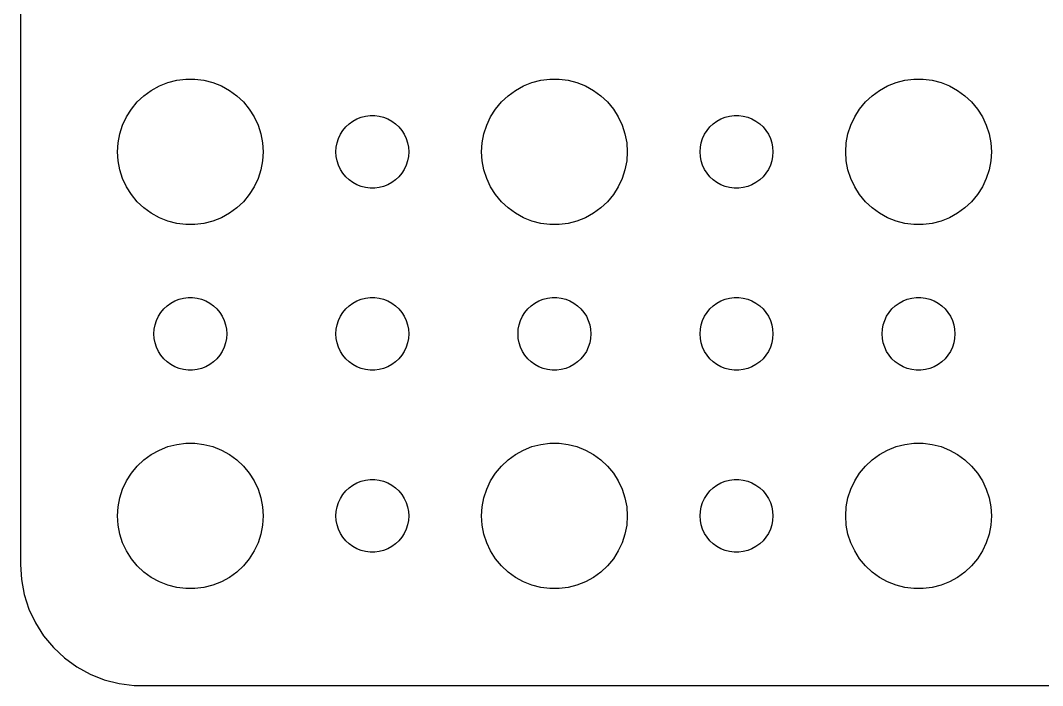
# Model space of a CAD drawing. Header units: metres. Extents: x -44.5 to 44.5, y -29.5 to 29.5.
# Drawn here: x -44.5 to -2.39, y -29.49 to -2.09 of the extents above; entities that cross this region are included whole.
import ezdxf

# ---------------------------------------------------------------- set-up
doc = ezdxf.new("R2010")
doc.units = ezdxf.units.M

msp = doc.modelspace()

# ---------------------------------------------------------------- linework, layer by layer
for p, q in [((-44.5, 24.5), (-44.5, -24.5)), ((-38.427, -4.64682), (-38.0621, -4.55313)), ((-38.0621, -4.55313), (-37.6884, -4.50591)), ((-37.6884, -4.50591), (-37.3116, -4.50591)), ((-37.3116, -4.50591), (-36.9379, -4.55313)), ((-36.9379, -4.55313), (-36.5729, -4.64682)), ((-23.427, -4.64682), (-23.0621, -4.55313)), ((-23.0621, -4.55313), (-22.6884, -4.50591)), ((-22.6884, -4.50591), (-22.3116, -4.50591)), ((-22.3116, -4.50591), (-21.9379, -4.55313)), ((-21.9379, -4.55313), (-21.5729, -4.64682)), ((-8.42705, -4.64682), (-8.06213, -4.55313)), ((-8.06213, -4.55313), (-7.68837, -4.50591)), ((-7.68837, -4.50591), (-7.31161, -4.50591)), ((-7.31161, -4.50591), (-6.93785, -4.55313)), ((-6.93785, -4.55313), (-6.57294, -4.64682)), ((-39.4123, -5.18845), (-39.1075, -4.96701)), ((-39.1075, -4.96701), (-38.7773, -4.78551)), ((-38.7773, -4.78551), (-38.427, -4.64682)), ((-36.5729, -4.64682), (-36.2227, -4.78551)), ((-36.2227, -4.78551), (-35.8925, -4.96701)), ((-35.8925, -4.96701), (-35.5877, -5.18845)), ((-24.4123, -5.18845), (-24.1075, -4.96701)), ((-24.1075, -4.96701), (-23.7773, -4.78551)), ((-23.7773, -4.78551), (-23.427, -4.64682)), ((-21.5729, -4.64682), (-21.2227, -4.78551)), ((-21.2227, -4.78551), (-20.8925, -4.96701)), ((-20.8925, -4.96701), (-20.5877, -5.18845)), ((-9.41226, -5.18845), (-9.10747, -4.96701)), ((-9.10747, -4.96701), (-8.77733, -4.78551)), ((-8.77733, -4.78551), (-8.42705, -4.64682)), ((-6.57294, -4.64682), (-6.22266, -4.78551)), ((-6.22266, -4.78551), (-5.89252, -4.96701)), ((-5.89252, -4.96701), (-5.58772, -5.18845)), ((-39.927, -5.73663), (-39.6869, -5.44635)), ((-39.6869, -5.44635), (-39.4123, -5.18845)), ((-35.5877, -5.18845), (-35.3131, -5.44635)), ((-35.3131, -5.44635), (-35.0729, -5.73663)), ((-24.927, -5.73663), (-24.6869, -5.44635)), ((-24.6869, -5.44635), (-24.4123, -5.18845)), ((-20.5877, -5.18845), (-20.3131, -5.44635)), ((-20.3131, -5.44635), (-20.0729, -5.73663)), ((-9.92705, -5.73663), (-9.6869, -5.44635)), ((-9.6869, -5.44635), (-9.41226, -5.18845)), ((-5.58772, -5.18845), (-5.31308, -5.44635)), ((-5.31308, -5.44635), (-5.07294, -5.73663)), ((-40.1289, -6.05473), (-39.927, -5.73663)), ((-35.0729, -5.73663), (-34.8711, -6.05473)), ((-25.1289, -6.05473), (-24.927, -5.73663)), ((-20.0729, -5.73663), (-19.8711, -6.05473)), ((-10.1289, -6.05473), (-9.92705, -5.73663)), ((-5.07294, -5.73663), (-4.87108, -6.05473)), ((-40.2893, -6.39561), (-40.1289, -6.05473)), ((-34.8711, -6.05473), (-34.7107, -6.39561)), ((-30.9561, -6.34422), (-30.8037, -6.23351)), ((-30.8037, -6.23351), (-30.6387, -6.14275)), ((-30.6387, -6.14275), (-30.4635, -6.07341)), ((-30.4635, -6.07341), (-30.2811, -6.02657)), ((-30.2811, -6.02657), (-30.0942, -6.00294)), ((-30.0942, -6.00294), (-29.9058, -6.00294)), ((-29.9058, -6.00294), (-29.7189, -6.02657)), ((-29.7189, -6.02657), (-29.5365, -6.07341)), ((-29.5365, -6.07341), (-29.3613, -6.14275)), ((-29.3613, -6.14275), (-29.1963, -6.23351)), ((-29.1963, -6.23351), (-29.0439, -6.34422)), ((-25.2893, -6.39561), (-25.1289, -6.05473)), ((-19.8711, -6.05473), (-19.7107, -6.39561)), ((-15.9561, -6.34422), (-15.8037, -6.23351)), ((-15.8037, -6.23351), (-15.6387, -6.14275)), ((-15.6387, -6.14275), (-15.4635, -6.07341)), ((-15.4635, -6.07341), (-15.2811, -6.02657)), ((-15.2811, -6.02657), (-15.0942, -6.00294)), ((-15.0942, -6.00294), (-14.9058, -6.00294)), ((-14.9058, -6.00294), (-14.7189, -6.02657)), ((-14.7189, -6.02657), (-14.5365, -6.07341)), ((-14.5365, -6.07341), (-14.3613, -6.14275)), ((-14.3613, -6.14275), (-14.1963, -6.23351)), ((-14.1963, -6.23351), (-14.0439, -6.34422)), ((-10.2893, -6.39561), (-10.1289, -6.05473)), ((-4.87108, -6.05473), (-4.71066, -6.39561)), ((-40.4057, -6.75392), (-40.2893, -6.39561)), ((-34.7107, -6.39561), (-34.5942, -6.75392)), ((-31.3145, -6.77736), (-31.2135, -6.61832)), ((-31.2135, -6.61832), (-31.0934, -6.47318)), ((-31.0934, -6.47318), (-30.9561, -6.34422)), ((-29.0439, -6.34422), (-28.9065, -6.47318)), ((-28.9065, -6.47318), (-28.7865, -6.61832)), ((-28.7865, -6.61832), (-28.6855, -6.77736)), ((-25.4057, -6.75392), (-25.2893, -6.39561)), ((-19.7107, -6.39561), (-19.5942, -6.75392)), ((-16.3145, -6.77736), (-16.2135, -6.61832)), ((-16.2135, -6.61832), (-16.0934, -6.47318)), ((-16.0934, -6.47318), (-15.9561, -6.34422)), ((-14.0439, -6.34422), (-13.9065, -6.47318)), ((-13.9065, -6.47318), (-13.7865, -6.61832)), ((-13.7865, -6.61832), (-13.6855, -6.77736)), ((-10.4057, -6.75392), (-10.2893, -6.39561)), ((-4.71066, -6.39561), (-4.59424, -6.75392)), ((-40.5, -7.5), (-40.4763, -7.12399)), ((-40.4763, -7.12399), (-40.4057, -6.75392)), ((-34.5942, -6.75392), (-34.5237, -7.12399)), ((-34.5237, -7.12399), (-34.5, -7.5)), ((-31.4882, -7.312), (-31.4529, -7.12695)), ((-31.4529, -7.12695), (-31.3947, -6.9478)), ((-31.3947, -6.9478), (-31.3145, -6.77736)), ((-28.6855, -6.77736), (-28.6053, -6.9478)), ((-28.6053, -6.9478), (-28.5471, -7.12695)), ((-28.5471, -7.12695), (-28.5118, -7.312)), ((-25.5, -7.5), (-25.4763, -7.12399)), ((-25.4763, -7.12399), (-25.4057, -6.75392)), ((-19.5942, -6.75392), (-19.5237, -7.12399)), ((-19.5237, -7.12399), (-19.5, -7.5)), ((-16.4882, -7.312), (-16.4529, -7.12695)), ((-16.4529, -7.12695), (-16.3947, -6.9478)), ((-16.3947, -6.9478), (-16.3145, -6.77736)), ((-13.6855, -6.77736), (-13.6053, -6.9478)), ((-13.6053, -6.9478), (-13.5471, -7.12695)), ((-13.5471, -7.12695), (-13.5118, -7.312)), ((-10.5, -7.5), (-10.4763, -7.12399)), ((-10.4763, -7.12399), (-10.4057, -6.75392)), ((-4.59424, -6.75392), (-4.52365, -7.12399)), ((-4.52365, -7.12399), (-4.5, -7.5)), ((-40.4763, -7.87599), (-40.5, -7.5)), ((-34.5, -7.5), (-34.5237, -7.87599)), ((-31.5, -7.5), (-31.4882, -7.312)), ((-31.4882, -7.68799), (-31.5, -7.5)), ((-28.5118, -7.312), (-28.5, -7.5)), ((-28.5, -7.5), (-28.5118, -7.68799)), ((-25.4763, -7.87599), (-25.5, -7.5)), ((-19.5, -7.5), (-19.5237, -7.87599)), ((-16.5, -7.5), (-16.4882, -7.312)), ((-16.4882, -7.68799), (-16.5, -7.5)), ((-13.5118, -7.312), (-13.5, -7.5)), ((-13.5, -7.5), (-13.5118, -7.68799)), ((-10.4763, -7.87599), (-10.5, -7.5)), ((-4.5, -7.5), (-4.52365, -7.87599)), ((-40.4057, -8.24606), (-40.4763, -7.87599)), ((-34.5237, -7.87599), (-34.5942, -8.24606)), ((-31.4529, -7.87303), (-31.4882, -7.68799)), ((-31.3947, -8.05219), (-31.4529, -7.87303)), ((-28.5471, -7.87303), (-28.6053, -8.05219)), ((-28.5118, -7.68799), (-28.5471, -7.87303)), ((-25.4057, -8.24606), (-25.4763, -7.87599)), ((-19.5237, -7.87599), (-19.5942, -8.24606)), ((-16.4529, -7.87303), (-16.4882, -7.68799)), ((-16.3947, -8.05219), (-16.4529, -7.87303)), ((-13.5471, -7.87303), (-13.6053, -8.05219)), ((-13.5118, -7.68799), (-13.5471, -7.87303)), ((-10.4057, -8.24606), (-10.4763, -7.87599)), ((-4.52365, -7.87599), (-4.59424, -8.24606)), ((-40.2893, -8.60437), (-40.4057, -8.24606)), ((-34.5942, -8.24606), (-34.7107, -8.60437)), ((-31.3145, -8.22263), (-31.3947, -8.05219)), ((-31.2135, -8.38167), (-31.3145, -8.22263)), ((-31.0934, -8.52681), (-31.2135, -8.38167)), ((-28.7865, -8.38167), (-28.9065, -8.52681)), ((-28.6855, -8.22263), (-28.7865, -8.38167)), ((-28.6053, -8.05219), (-28.6855, -8.22263)), ((-25.2893, -8.60437), (-25.4057, -8.24606)), ((-19.5942, -8.24606), (-19.7107, -8.60437)), ((-16.3145, -8.22263), (-16.3947, -8.05219)), ((-16.2135, -8.38167), (-16.3145, -8.22263)), ((-16.0934, -8.52681), (-16.2135, -8.38167)), ((-13.7865, -8.38167), (-13.9065, -8.52681)), ((-13.6855, -8.22263), (-13.7865, -8.38167)), ((-13.6053, -8.05219), (-13.6855, -8.22263)), ((-10.2893, -8.60437), (-10.4057, -8.24606)), ((-4.59424, -8.24606), (-4.71066, -8.60437)), ((-40.1289, -8.94525), (-40.2893, -8.60437)), ((-34.7107, -8.60437), (-34.8711, -8.94525)), ((-30.9561, -8.65576), (-31.0934, -8.52681)), ((-30.8037, -8.76648), (-30.9561, -8.65576)), ((-30.6387, -8.85724), (-30.8037, -8.76648)), ((-29.1963, -8.76648), (-29.3613, -8.85724)), ((-29.0439, -8.65576), (-29.1963, -8.76648)), ((-28.9065, -8.52681), (-29.0439, -8.65576)), ((-25.1289, -8.94525), (-25.2893, -8.60437)), ((-19.7107, -8.60437), (-19.8711, -8.94525)), ((-15.9561, -8.65576), (-16.0934, -8.52681)), ((-15.8037, -8.76648), (-15.9561, -8.65576)), ((-15.6387, -8.85724), (-15.8037, -8.76648)), ((-14.1963, -8.76648), (-14.3613, -8.85724)), ((-14.0439, -8.65576), (-14.1963, -8.76648)), ((-13.9065, -8.52681), (-14.0439, -8.65576)), ((-10.1289, -8.94525), (-10.2893, -8.60437)), ((-4.71066, -8.60437), (-4.87108, -8.94525)), ((-39.927, -9.26335), (-40.1289, -8.94525)), ((-39.6869, -9.55363), (-39.927, -9.26335)), ((-35.0729, -9.26335), (-35.3131, -9.55363)), ((-34.8711, -8.94525), (-35.0729, -9.26335)), ((-30.4635, -8.92657), (-30.6387, -8.85724)), ((-30.2811, -8.97342), (-30.4635, -8.92657)), ((-30.0942, -8.99704), (-30.2811, -8.97342)), ((-29.9058, -8.99704), (-30.0942, -8.99704)), ((-29.7189, -8.97342), (-29.9058, -8.99704)), ((-29.5365, -8.92657), (-29.7189, -8.97342)), ((-29.3613, -8.85724), (-29.5365, -8.92657)), ((-24.927, -9.26335), (-25.1289, -8.94525)), ((-24.6869, -9.55363), (-24.927, -9.26335)), ((-20.0729, -9.26335), (-20.3131, -9.55363)), ((-19.8711, -8.94525), (-20.0729, -9.26335)), ((-15.4635, -8.92657), (-15.6387, -8.85724)), ((-15.2811, -8.97342), (-15.4635, -8.92657)), ((-15.0942, -8.99704), (-15.2811, -8.97342)), ((-14.9058, -8.99704), (-15.0942, -8.99704)), ((-14.7189, -8.97342), (-14.9058, -8.99704)), ((-14.5365, -8.92657), (-14.7189, -8.97342)), ((-14.3613, -8.85724), (-14.5365, -8.92657)), ((-9.92705, -9.26335), (-10.1289, -8.94525)), ((-9.6869, -9.55363), (-9.92705, -9.26335)), ((-5.07294, -9.26335), (-5.31308, -9.55363)), ((-4.87108, -8.94525), (-5.07294, -9.26335)), ((-39.4123, -9.81154), (-39.6869, -9.55363)), ((-35.3131, -9.55363), (-35.5877, -9.81154)), ((-24.4123, -9.81154), (-24.6869, -9.55363)), ((-20.3131, -9.55363), (-20.5877, -9.81154)), ((-9.41226, -9.81154), (-9.6869, -9.55363)), ((-5.31308, -9.55363), (-5.58772, -9.81154)), ((-39.1075, -10.033), (-39.4123, -9.81154)), ((-38.7773, -10.2145), (-39.1075, -10.033)), ((-35.8925, -10.033), (-36.2227, -10.2145)), ((-35.5877, -9.81154), (-35.8925, -10.033)), ((-24.1075, -10.033), (-24.4123, -9.81154)), ((-23.7773, -10.2145), (-24.1075, -10.033)), ((-20.8925, -10.033), (-21.2227, -10.2145)), ((-20.5877, -9.81154), (-20.8925, -10.033)), ((-9.10747, -10.033), (-9.41226, -9.81154)), ((-8.77733, -10.2145), (-9.10747, -10.033)), ((-5.89252, -10.033), (-6.22266, -10.2145)), ((-5.58772, -9.81154), (-5.89252, -10.033)), ((-38.427, -10.3532), (-38.7773, -10.2145)), ((-38.0621, -10.4469), (-38.427, -10.3532)), ((-37.6884, -10.4941), (-38.0621, -10.4469)), ((-37.3116, -10.4941), (-37.6884, -10.4941)), ((-36.9379, -10.4469), (-37.3116, -10.4941)), ((-36.5729, -10.3532), (-36.9379, -10.4469)), ((-36.2227, -10.2145), (-36.5729, -10.3532)), ((-23.427, -10.3532), (-23.7773, -10.2145)), ((-23.0621, -10.4469), (-23.427, -10.3532)), ((-22.6884, -10.4941), (-23.0621, -10.4469)), ((-22.3116, -10.4941), (-22.6884, -10.4941)), ((-21.9379, -10.4469), (-22.3116, -10.4941)), ((-21.5729, -10.3532), (-21.9379, -10.4469)), ((-21.2227, -10.2145), (-21.5729, -10.3532)), ((-8.42705, -10.3532), (-8.77733, -10.2145)), ((-8.06213, -10.4469), (-8.42705, -10.3532)), ((-7.68837, -10.4941), (-8.06213, -10.4469)), ((-7.31161, -10.4941), (-7.68837, -10.4941)), ((-6.93785, -10.4469), (-7.31161, -10.4941)), ((-6.57294, -10.3532), (-6.93785, -10.4469)), ((-6.22266, -10.2145), (-6.57294, -10.3532)), ((-38.5934, -13.9732), (-38.4561, -13.8442)), ((-38.4561, -13.8442), (-38.3037, -13.7335)), ((-38.3037, -13.7335), (-38.1387, -13.6427)), ((-38.1387, -13.6427), (-37.9635, -13.5734)), ((-37.9635, -13.5734), (-37.7811, -13.5266)), ((-37.7811, -13.5266), (-37.5942, -13.5029)), ((-37.5942, -13.5029), (-37.4058, -13.5029)), ((-37.4058, -13.5029), (-37.2189, -13.5266)), ((-37.2189, -13.5266), (-37.0365, -13.5734)), ((-37.0365, -13.5734), (-36.8613, -13.6427)), ((-36.8613, -13.6427), (-36.6963, -13.7335)), ((-36.6963, -13.7335), (-36.5439, -13.8442)), ((-36.5439, -13.8442), (-36.4065, -13.9732)), ((-31.0934, -13.9732), (-30.9561, -13.8442)), ((-30.9561, -13.8442), (-30.8037, -13.7335)), ((-30.8037, -13.7335), (-30.6387, -13.6427)), ((-30.6387, -13.6427), (-30.4635, -13.5734)), ((-30.4635, -13.5734), (-30.2811, -13.5266)), ((-30.2811, -13.5266), (-30.0942, -13.5029)), ((-30.0942, -13.5029), (-29.9058, -13.5029)), ((-29.9058, -13.5029), (-29.7189, -13.5266)), ((-29.7189, -13.5266), (-29.5365, -13.5734)), ((-29.5365, -13.5734), (-29.3613, -13.6427)), ((-29.3613, -13.6427), (-29.1963, -13.7335)), ((-29.1963, -13.7335), (-29.0439, -13.8442)), ((-29.0439, -13.8442), (-28.9065, -13.9732)), ((-23.5934, -13.9732), (-23.4561, -13.8442)), ((-23.4561, -13.8442), (-23.3037, -13.7335)), ((-23.3037, -13.7335), (-23.1387, -13.6427)), ((-23.1387, -13.6427), (-22.9635, -13.5734)), ((-22.9635, -13.5734), (-22.7811, -13.5266)), ((-22.7811, -13.5266), (-22.5942, -13.5029)), ((-22.5942, -13.5029), (-22.4058, -13.5029)), ((-22.4058, -13.5029), (-22.2189, -13.5266)), ((-22.2189, -13.5266), (-22.0365, -13.5734)), ((-22.0365, -13.5734), (-21.8613, -13.6427)), ((-21.8613, -13.6427), (-21.6963, -13.7335)), ((-21.6963, -13.7335), (-21.5439, -13.8442)), ((-21.5439, -13.8442), (-21.4065, -13.9732)), ((-16.0934, -13.9732), (-15.9561, -13.8442)), ((-15.9561, -13.8442), (-15.8037, -13.7335)), ((-15.8037, -13.7335), (-15.6387, -13.6427)), ((-15.6387, -13.6427), (-15.4635, -13.5734)), ((-15.4635, -13.5734), (-15.2811, -13.5266)), ((-15.2811, -13.5266), (-15.0942, -13.5029)), ((-15.0942, -13.5029), (-14.9058, -13.5029)), ((-14.9058, -13.5029), (-14.7189, -13.5266)), ((-14.7189, -13.5266), (-14.5365, -13.5734)), ((-14.5365, -13.5734), (-14.3613, -13.6427)), ((-14.3613, -13.6427), (-14.1963, -13.7335)), ((-14.1963, -13.7335), (-14.0439, -13.8442)), ((-14.0439, -13.8442), (-13.9065, -13.9732)), ((-8.59344, -13.9732), (-8.45613, -13.8442)), ((-8.45613, -13.8442), (-8.30373, -13.7335)), ((-8.30373, -13.7335), (-8.13866, -13.6427)), ((-8.13866, -13.6427), (-7.96352, -13.5734)), ((-7.96352, -13.5734), (-7.78107, -13.5266)), ((-7.78107, -13.5266), (-7.59418, -13.5029)), ((-7.59418, -13.5029), (-7.40581, -13.5029)), ((-7.40581, -13.5029), (-7.21892, -13.5266)), ((-7.21892, -13.5266), (-7.03647, -13.5734)), ((-7.03647, -13.5734), (-6.86133, -13.6427)), ((-6.86133, -13.6427), (-6.69626, -13.7335)), ((-6.69626, -13.7335), (-6.54385, -13.8442)), ((-6.54385, -13.8442), (-6.40654, -13.9732)), ((-38.8947, -14.4478), (-38.8145, -14.2774)), ((-38.8145, -14.2774), (-38.7135, -14.1183)), ((-38.7135, -14.1183), (-38.5934, -13.9732)), ((-36.4065, -13.9732), (-36.2865, -14.1183)), ((-36.2865, -14.1183), (-36.1855, -14.2774)), ((-36.1855, -14.2774), (-36.1053, -14.4478)), ((-31.3947, -14.4478), (-31.3145, -14.2774)), ((-31.3145, -14.2774), (-31.2135, -14.1183)), ((-31.2135, -14.1183), (-31.0934, -13.9732)), ((-28.9065, -13.9732), (-28.7865, -14.1183)), ((-28.7865, -14.1183), (-28.6855, -14.2774)), ((-28.6855, -14.2774), (-28.6053, -14.4478)), ((-23.8947, -14.4478), (-23.8145, -14.2774)), ((-23.8145, -14.2774), (-23.7135, -14.1183)), ((-23.7135, -14.1183), (-23.5934, -13.9732)), ((-21.4065, -13.9732), (-21.2865, -14.1183)), ((-21.2865, -14.1183), (-21.1855, -14.2774)), ((-21.1855, -14.2774), (-21.1053, -14.4478)), ((-16.3947, -14.4478), (-16.3145, -14.2774)), ((-16.3145, -14.2774), (-16.2135, -14.1183)), ((-16.2135, -14.1183), (-16.0934, -13.9732)), ((-13.9065, -13.9732), (-13.7865, -14.1183)), ((-13.7865, -14.1183), (-13.6855, -14.2774)), ((-13.6855, -14.2774), (-13.6053, -14.4478)), ((-8.89465, -14.4478), (-8.81445, -14.2774)), ((-8.81445, -14.2774), (-8.71352, -14.1183)), ((-8.71352, -14.1183), (-8.59344, -13.9732)), ((-6.40654, -13.9732), (-6.28647, -14.1183)), ((-6.28647, -14.1183), (-6.18553, -14.2774)), ((-6.18553, -14.2774), (-6.10533, -14.4478)), ((-38.9882, -14.812), (-38.9529, -14.627)), ((-38.9529, -14.627), (-38.8947, -14.4478)), ((-36.1053, -14.4478), (-36.0471, -14.627)), ((-36.0471, -14.627), (-36.0118, -14.812)), ((-31.4882, -14.812), (-31.4529, -14.627)), ((-31.4529, -14.627), (-31.3947, -14.4478)), ((-28.6053, -14.4478), (-28.5471, -14.627)), ((-28.5471, -14.627), (-28.5118, -14.812)), ((-23.9882, -14.812), (-23.9529, -14.627)), ((-23.9529, -14.627), (-23.8947, -14.4478)), ((-21.1053, -14.4478), (-21.0471, -14.627)), ((-21.0471, -14.627), (-21.0118, -14.812)), ((-16.4882, -14.812), (-16.4529, -14.627)), ((-16.4529, -14.627), (-16.3947, -14.4478)), ((-13.6053, -14.4478), (-13.5471, -14.627)), ((-13.5471, -14.627), (-13.5118, -14.812)), ((-8.98816, -14.812), (-8.95287, -14.627)), ((-8.95287, -14.627), (-8.89465, -14.4478)), ((-6.10533, -14.4478), (-6.04712, -14.627)), ((-6.04712, -14.627), (-6.01183, -14.812)), ((-39, -15), (-38.9882, -14.812)), ((-38.9882, -15.188), (-39, -15)), ((-36.0118, -14.812), (-36, -15)), ((-36, -15), (-36.0118, -15.188)), ((-31.5, -15), (-31.4882, -14.812)), ((-31.4882, -15.188), (-31.5, -15)), ((-28.5118, -14.812), (-28.5, -15)), ((-28.5, -15), (-28.5118, -15.188)), ((-24, -15), (-23.9882, -14.812)), ((-23.9882, -15.188), (-24, -15)), ((-21.0118, -14.812), (-21, -15)), ((-21, -15), (-21.0118, -15.188)), ((-16.5, -15), (-16.4882, -14.812)), ((-16.4882, -15.188), (-16.5, -15)), ((-13.5118, -14.812), (-13.5, -15)), ((-13.5, -15), (-13.5118, -15.188)), ((-9, -15), (-8.98816, -14.812)), ((-8.98816, -15.188), (-9, -15)), ((-6.01183, -14.812), (-6, -15)), ((-6, -15), (-6.01183, -15.188)), ((-38.9529, -15.373), (-38.9882, -15.188)), ((-38.8947, -15.5522), (-38.9529, -15.373)), ((-38.8145, -15.7226), (-38.8947, -15.5522)), ((-36.1053, -15.5522), (-36.1855, -15.7226)), ((-36.0471, -15.373), (-36.1053, -15.5522)), ((-36.0118, -15.188), (-36.0471, -15.373)), ((-31.4529, -15.373), (-31.4882, -15.188)), ((-31.3947, -15.5522), (-31.4529, -15.373)), ((-31.3145, -15.7226), (-31.3947, -15.5522)), ((-28.6053, -15.5522), (-28.6855, -15.7226)), ((-28.5471, -15.373), (-28.6053, -15.5522)), ((-28.5118, -15.188), (-28.5471, -15.373)), ((-23.9529, -15.373), (-23.9882, -15.188)), ((-23.8947, -15.5522), (-23.9529, -15.373)), ((-23.8145, -15.7226), (-23.8947, -15.5522)), ((-21.1053, -15.5522), (-21.1855, -15.7226)), ((-21.0471, -15.373), (-21.1053, -15.5522)), ((-21.0118, -15.188), (-21.0471, -15.373)), ((-16.4529, -15.373), (-16.4882, -15.188)), ((-16.3947, -15.5522), (-16.4529, -15.373)), ((-16.3145, -15.7226), (-16.3947, -15.5522)), ((-13.6053, -15.5522), (-13.6855, -15.7226)), ((-13.5471, -15.373), (-13.6053, -15.5522)), ((-13.5118, -15.188), (-13.5471, -15.373)), ((-8.95287, -15.373), (-8.98816, -15.188)), ((-8.89465, -15.5522), (-8.95287, -15.373)), ((-8.81445, -15.7226), (-8.89465, -15.5522)), ((-6.10533, -15.5522), (-6.18553, -15.7226)), ((-6.04712, -15.373), (-6.10533, -15.5522)), ((-6.01183, -15.188), (-6.04712, -15.373)), ((-38.7135, -15.8817), (-38.8145, -15.7226)), ((-38.5934, -16.0268), (-38.7135, -15.8817)), ((-36.2865, -15.8817), (-36.4065, -16.0268)), ((-36.1855, -15.7226), (-36.2865, -15.8817)), ((-31.2135, -15.8817), (-31.3145, -15.7226)), ((-31.0934, -16.0268), (-31.2135, -15.8817)), ((-28.7865, -15.8817), (-28.9065, -16.0268)), ((-28.6855, -15.7226), (-28.7865, -15.8817)), ((-23.7135, -15.8817), (-23.8145, -15.7226)), ((-23.5934, -16.0268), (-23.7135, -15.8817)), ((-21.2865, -15.8817), (-21.4065, -16.0268)), ((-21.1855, -15.7226), (-21.2865, -15.8817)), ((-16.2135, -15.8817), (-16.3145, -15.7226)), ((-16.0934, -16.0268), (-16.2135, -15.8817)), ((-13.7865, -15.8817), (-13.9065, -16.0268)), ((-13.6855, -15.7226), (-13.7865, -15.8817)), ((-8.71352, -15.8817), (-8.81445, -15.7226)), ((-8.59344, -16.0268), (-8.71352, -15.8817)), ((-6.28647, -15.8817), (-6.40654, -16.0268)), ((-6.18553, -15.7226), (-6.28647, -15.8817)), ((-38.4561, -16.1558), (-38.5934, -16.0268)), ((-38.3037, -16.2665), (-38.4561, -16.1558)), ((-38.1387, -16.3572), (-38.3037, -16.2665)), ((-37.9635, -16.4266), (-38.1387, -16.3572)), ((-36.8613, -16.3572), (-37.0365, -16.4266)), ((-36.6963, -16.2665), (-36.8613, -16.3572)), ((-36.5439, -16.1558), (-36.6963, -16.2665)), ((-36.4065, -16.0268), (-36.5439, -16.1558)), ((-30.9561, -16.1558), (-31.0934, -16.0268)), ((-30.8037, -16.2665), (-30.9561, -16.1558)), ((-30.6387, -16.3572), (-30.8037, -16.2665)), ((-30.4635, -16.4266), (-30.6387, -16.3572)), ((-29.3613, -16.3572), (-29.5365, -16.4266)), ((-29.1963, -16.2665), (-29.3613, -16.3572)), ((-29.0439, -16.1558), (-29.1963, -16.2665)), ((-28.9065, -16.0268), (-29.0439, -16.1558)), ((-23.4561, -16.1558), (-23.5934, -16.0268)), ((-23.3037, -16.2665), (-23.4561, -16.1558)), ((-23.1387, -16.3572), (-23.3037, -16.2665)), ((-22.9635, -16.4266), (-23.1387, -16.3572)), ((-21.8613, -16.3572), (-22.0365, -16.4266)), ((-21.6963, -16.2665), (-21.8613, -16.3572)), ((-21.5439, -16.1558), (-21.6963, -16.2665)), ((-21.4065, -16.0268), (-21.5439, -16.1558)), ((-15.9561, -16.1558), (-16.0934, -16.0268)), ((-15.8037, -16.2665), (-15.9561, -16.1558)), ((-15.6387, -16.3572), (-15.8037, -16.2665)), ((-15.4635, -16.4266), (-15.6387, -16.3572)), ((-14.3613, -16.3572), (-14.5365, -16.4266)), ((-14.1963, -16.2665), (-14.3613, -16.3572)), ((-14.0439, -16.1558), (-14.1963, -16.2665)), ((-13.9065, -16.0268), (-14.0439, -16.1558)), ((-8.45613, -16.1558), (-8.59344, -16.0268)), ((-8.30373, -16.2665), (-8.45613, -16.1558)), ((-8.13866, -16.3572), (-8.30373, -16.2665)), ((-7.96352, -16.4266), (-8.13866, -16.3572)), ((-6.86133, -16.3572), (-7.03647, -16.4266)), ((-6.69626, -16.2665), (-6.86133, -16.3572)), ((-6.54385, -16.1558), (-6.69626, -16.2665)), ((-6.40654, -16.0268), (-6.54385, -16.1558)), ((-37.7811, -16.4734), (-37.9635, -16.4266)), ((-37.5942, -16.497), (-37.7811, -16.4734)), ((-37.4058, -16.497), (-37.5942, -16.497)), ((-37.2189, -16.4734), (-37.4058, -16.497)), ((-37.0365, -16.4266), (-37.2189, -16.4734)), ((-30.2811, -16.4734), (-30.4635, -16.4266)), ((-30.0942, -16.497), (-30.2811, -16.4734)), ((-29.9058, -16.497), (-30.0942, -16.497)), ((-29.7189, -16.4734), (-29.9058, -16.497)), ((-29.5365, -16.4266), (-29.7189, -16.4734)), ((-22.7811, -16.4734), (-22.9635, -16.4266)), ((-22.5942, -16.497), (-22.7811, -16.4734)), ((-22.4058, -16.497), (-22.5942, -16.497)), ((-22.2189, -16.4734), (-22.4058, -16.497)), ((-22.0365, -16.4266), (-22.2189, -16.4734)), ((-15.2811, -16.4734), (-15.4635, -16.4266)), ((-15.0942, -16.497), (-15.2811, -16.4734)), ((-14.9058, -16.497), (-15.0942, -16.497)), ((-14.7189, -16.4734), (-14.9058, -16.497)), ((-14.5365, -16.4266), (-14.7189, -16.4734)), ((-7.78107, -16.4734), (-7.96352, -16.4266)), ((-7.59418, -16.497), (-7.78107, -16.4734)), ((-7.40581, -16.497), (-7.59418, -16.497)), ((-7.21892, -16.4734), (-7.40581, -16.497)), ((-7.03647, -16.4266), (-7.21892, -16.4734)), ((-39.1075, -19.967), (-38.7773, -19.7855)), ((-38.7773, -19.7855), (-38.427, -19.6468)), ((-38.427, -19.6468), (-38.0621, -19.5531)), ((-38.0621, -19.5531), (-37.6884, -19.5059)), ((-37.6884, -19.5059), (-37.3116, -19.5059)), ((-37.3116, -19.5059), (-36.9379, -19.5531)), ((-36.9379, -19.5531), (-36.5729, -19.6468)), ((-36.5729, -19.6468), (-36.2227, -19.7855)), ((-36.2227, -19.7855), (-35.8925, -19.967)), ((-24.1075, -19.967), (-23.7773, -19.7855)), ((-23.7773, -19.7855), (-23.427, -19.6468)), ((-23.427, -19.6468), (-23.0621, -19.5531)), ((-23.0621, -19.5531), (-22.6884, -19.5059)), ((-22.6884, -19.5059), (-22.3116, -19.5059)), ((-22.3116, -19.5059), (-21.9379, -19.5531)), ((-21.9379, -19.5531), (-21.5729, -19.6468)), ((-21.5729, -19.6468), (-21.2227, -19.7855)), ((-21.2227, -19.7855), (-20.8925, -19.967)), ((-9.10747, -19.967), (-8.77733, -19.7855)), ((-8.77733, -19.7855), (-8.42705, -19.6468)), ((-8.42705, -19.6468), (-8.06213, -19.5531)), ((-8.06213, -19.5531), (-7.68837, -19.5059)), ((-7.68837, -19.5059), (-7.31161, -19.5059)), ((-7.31161, -19.5059), (-6.93785, -19.5531)), ((-6.93785, -19.5531), (-6.57294, -19.6468)), ((-6.57294, -19.6468), (-6.22266, -19.7855)), ((-6.22266, -19.7855), (-5.89252, -19.967)), ((-39.6869, -20.4464), (-39.4123, -20.1884)), ((-39.4123, -20.1884), (-39.1075, -19.967)), ((-35.8925, -19.967), (-35.5877, -20.1884)), ((-35.5877, -20.1884), (-35.3131, -20.4464)), ((-24.6869, -20.4464), (-24.4123, -20.1884)), ((-24.4123, -20.1884), (-24.1075, -19.967)), ((-20.8925, -19.967), (-20.5877, -20.1884)), ((-20.5877, -20.1884), (-20.3131, -20.4464)), ((-9.6869, -20.4464), (-9.41226, -20.1884)), ((-9.41226, -20.1884), (-9.10747, -19.967)), ((-5.89252, -19.967), (-5.58772, -20.1884)), ((-5.58772, -20.1884), (-5.31308, -20.4464)), ((-39.927, -20.7366), (-39.6869, -20.4464)), ((-35.3131, -20.4464), (-35.0729, -20.7366)), ((-24.927, -20.7366), (-24.6869, -20.4464)), ((-20.3131, -20.4464), (-20.0729, -20.7366)), ((-9.92705, -20.7366), (-9.6869, -20.4464)), ((-5.31308, -20.4464), (-5.07294, -20.7366)), ((-40.2893, -21.3956), (-40.1289, -21.0547)), ((-40.1289, -21.0547), (-39.927, -20.7366)), ((-35.0729, -20.7366), (-34.8711, -21.0547)), ((-34.8711, -21.0547), (-34.7107, -21.3956)), ((-30.4635, -21.0734), (-30.2811, -21.0266)), ((-30.2811, -21.0266), (-30.0942, -21.003)), ((-30.0942, -21.003), (-29.9058, -21.003)), ((-29.9058, -21.003), (-29.7189, -21.0266)), ((-29.7189, -21.0266), (-29.5365, -21.0734)), ((-25.2893, -21.3956), (-25.1289, -21.0547)), ((-25.1289, -21.0547), (-24.927, -20.7366)), ((-20.0729, -20.7366), (-19.8711, -21.0547)), ((-19.8711, -21.0547), (-19.7107, -21.3956)), ((-15.4635, -21.0734), (-15.2811, -21.0266)), ((-15.2811, -21.0266), (-15.0942, -21.003)), ((-15.0942, -21.003), (-14.9058, -21.003)), ((-14.9058, -21.003), (-14.7189, -21.0266)), ((-14.7189, -21.0266), (-14.5365, -21.0734)), ((-10.2893, -21.3956), (-10.1289, -21.0547)), ((-10.1289, -21.0547), (-9.92705, -20.7366)), ((-5.07294, -20.7366), (-4.87108, -21.0547)), ((-4.87108, -21.0547), (-4.71066, -21.3956)), ((-40.4057, -21.7539), (-40.2893, -21.3956)), ((-34.7107, -21.3956), (-34.5942, -21.7539)), ((-31.2135, -21.6183), (-31.0934, -21.4732)), ((-31.0934, -21.4732), (-30.9561, -21.3442)), ((-30.9561, -21.3442), (-30.8037, -21.2335)), ((-30.8037, -21.2335), (-30.6387, -21.1427)), ((-30.6387, -21.1427), (-30.4635, -21.0734)), ((-29.5365, -21.0734), (-29.3613, -21.1427)), ((-29.3613, -21.1427), (-29.1963, -21.2335)), ((-29.1963, -21.2335), (-29.0439, -21.3442)), ((-29.0439, -21.3442), (-28.9065, -21.4732)), ((-28.9065, -21.4732), (-28.7865, -21.6183)), ((-25.4057, -21.7539), (-25.2893, -21.3956)), ((-19.7107, -21.3956), (-19.5942, -21.7539)), ((-16.2135, -21.6183), (-16.0934, -21.4732)), ((-16.0934, -21.4732), (-15.9561, -21.3442)), ((-15.9561, -21.3442), (-15.8037, -21.2335)), ((-15.8037, -21.2335), (-15.6387, -21.1427)), ((-15.6387, -21.1427), (-15.4635, -21.0734)), ((-14.5365, -21.0734), (-14.3613, -21.1427)), ((-14.3613, -21.1427), (-14.1963, -21.2335)), ((-14.1963, -21.2335), (-14.0439, -21.3442)), ((-14.0439, -21.3442), (-13.9065, -21.4732)), ((-13.9065, -21.4732), (-13.7865, -21.6183)), ((-10.4057, -21.7539), (-10.2893, -21.3956)), ((-4.71066, -21.3956), (-4.59424, -21.7539)), ((-40.4763, -22.124), (-40.4057, -21.7539)), ((-34.5942, -21.7539), (-34.5237, -22.124)), ((-31.3947, -21.9478), (-31.3145, -21.7774)), ((-31.3145, -21.7774), (-31.2135, -21.6183)), ((-28.7865, -21.6183), (-28.6855, -21.7774)), ((-28.6855, -21.7774), (-28.6053, -21.9478)), ((-25.4763, -22.124), (-25.4057, -21.7539)), ((-19.5942, -21.7539), (-19.5237, -22.124)), ((-16.3947, -21.9478), (-16.3145, -21.7774)), ((-16.3145, -21.7774), (-16.2135, -21.6183)), ((-13.7865, -21.6183), (-13.6855, -21.7774)), ((-13.6855, -21.7774), (-13.6053, -21.9478)), ((-10.4763, -22.124), (-10.4057, -21.7539)), ((-4.59424, -21.7539), (-4.52365, -22.124)), ((-40.5, -22.5), (-40.4763, -22.124)), ((-34.5237, -22.124), (-34.5, -22.5)), ((-31.5, -22.5), (-31.4882, -22.312)), ((-31.4882, -22.312), (-31.4529, -22.127)), ((-31.4529, -22.127), (-31.3947, -21.9478)), ((-28.6053, -21.9478), (-28.5471, -22.127)), ((-28.5471, -22.127), (-28.5118, -22.312)), ((-28.5118, -22.312), (-28.5, -22.5)), ((-25.5, -22.5), (-25.4763, -22.124)), ((-19.5237, -22.124), (-19.5, -22.5)), ((-16.5, -22.5), (-16.4882, -22.312)), ((-16.4882, -22.312), (-16.4529, -22.127)), ((-16.4529, -22.127), (-16.3947, -21.9478)), ((-13.6053, -21.9478), (-13.5471, -22.127)), ((-13.5471, -22.127), (-13.5118, -22.312)), ((-13.5118, -22.312), (-13.5, -22.5)), ((-10.5, -22.5), (-10.4763, -22.124)), ((-4.52365, -22.124), (-4.5, -22.5)), ((-40.4763, -22.876), (-40.5, -22.5)), ((-34.5, -22.5), (-34.5237, -22.876)), ((-31.4882, -22.688), (-31.5, -22.5)), ((-31.4529, -22.873), (-31.4882, -22.688)), ((-28.5118, -22.688), (-28.5471, -22.873)), ((-28.5, -22.5), (-28.5118, -22.688)), ((-25.4763, -22.876), (-25.5, -22.5)), ((-19.5, -22.5), (-19.5237, -22.876)), ((-16.4882, -22.688), (-16.5, -22.5)), ((-16.4529, -22.873), (-16.4882, -22.688)), ((-13.5118, -22.688), (-13.5471, -22.873)), ((-13.5, -22.5), (-13.5118, -22.688)), ((-10.4763, -22.876), (-10.5, -22.5)), ((-4.5, -22.5), (-4.52365, -22.876)), ((-40.4057, -23.2461), (-40.4763, -22.876)), ((-34.5237, -22.876), (-34.5942, -23.2461)), ((-31.3947, -23.0522), (-31.4529, -22.873)), ((-31.3145, -23.2226), (-31.3947, -23.0522)), ((-28.6053, -23.0522), (-28.6855, -23.2226)), ((-28.5471, -22.873), (-28.6053, -23.0522)), ((-25.4057, -23.2461), (-25.4763, -22.876)), ((-19.5237, -22.876), (-19.5942, -23.2461)), ((-16.3947, -23.0522), (-16.4529, -22.873)), ((-16.3145, -23.2226), (-16.3947, -23.0522)), ((-13.6053, -23.0522), (-13.6855, -23.2226)), ((-13.5471, -22.873), (-13.6053, -23.0522)), ((-10.4057, -23.2461), (-10.4763, -22.876)), ((-4.52365, -22.876), (-4.59424, -23.2461)), ((-40.2893, -23.6044), (-40.4057, -23.2461)), ((-34.5942, -23.2461), (-34.7107, -23.6044)), ((-31.2135, -23.3817), (-31.3145, -23.2226)), ((-31.0934, -23.5268), (-31.2135, -23.3817)), ((-30.9561, -23.6558), (-31.0934, -23.5268)), ((-28.9065, -23.5268), (-29.0439, -23.6558)), ((-28.7865, -23.3817), (-28.9065, -23.5268)), ((-28.6855, -23.2226), (-28.7865, -23.3817)), ((-25.2893, -23.6044), (-25.4057, -23.2461)), ((-19.5942, -23.2461), (-19.7107, -23.6044)), ((-16.2135, -23.3817), (-16.3145, -23.2226)), ((-16.0934, -23.5268), (-16.2135, -23.3817)), ((-15.9561, -23.6558), (-16.0934, -23.5268)), ((-13.9065, -23.5268), (-14.0439, -23.6558)), ((-13.7865, -23.3817), (-13.9065, -23.5268)), ((-13.6855, -23.2226), (-13.7865, -23.3817)), ((-10.2893, -23.6044), (-10.4057, -23.2461)), ((-4.59424, -23.2461), (-4.71066, -23.6044)), ((-40.1289, -23.9453), (-40.2893, -23.6044)), ((-39.927, -24.2634), (-40.1289, -23.9453)), ((-34.8711, -23.9453), (-35.0729, -24.2634)), ((-34.7107, -23.6044), (-34.8711, -23.9453)), ((-30.8037, -23.7665), (-30.9561, -23.6558)), ((-30.6387, -23.8572), (-30.8037, -23.7665)), ((-30.4635, -23.9266), (-30.6387, -23.8572)), ((-30.2811, -23.9734), (-30.4635, -23.9266)), ((-30.0942, -23.997), (-30.2811, -23.9734)), ((-29.9058, -23.997), (-30.0942, -23.997)), ((-29.7189, -23.9734), (-29.9058, -23.997)), ((-29.5365, -23.9266), (-29.7189, -23.9734)), ((-29.3613, -23.8572), (-29.5365, -23.9266)), ((-29.1963, -23.7665), (-29.3613, -23.8572)), ((-29.0439, -23.6558), (-29.1963, -23.7665)), ((-25.1289, -23.9453), (-25.2893, -23.6044)), ((-24.927, -24.2634), (-25.1289, -23.9453)), ((-19.8711, -23.9453), (-20.0729, -24.2634)), ((-19.7107, -23.6044), (-19.8711, -23.9453)), ((-15.8037, -23.7665), (-15.9561, -23.6558)), ((-15.6387, -23.8572), (-15.8037, -23.7665)), ((-15.4635, -23.9266), (-15.6387, -23.8572)), ((-15.2811, -23.9734), (-15.4635, -23.9266)), ((-15.0942, -23.997), (-15.2811, -23.9734)), ((-14.9058, -23.997), (-15.0942, -23.997)), ((-14.7189, -23.9734), (-14.9058, -23.997)), ((-14.5365, -23.9266), (-14.7189, -23.9734)), ((-14.3613, -23.8572), (-14.5365, -23.9266)), ((-14.1963, -23.7665), (-14.3613, -23.8572)), ((-14.0439, -23.6558), (-14.1963, -23.7665)), ((-10.1289, -23.9453), (-10.2893, -23.6044)), ((-9.92705, -24.2634), (-10.1289, -23.9453)), ((-4.87108, -23.9453), (-5.07294, -24.2634)), ((-4.71066, -23.6044), (-4.87108, -23.9453)), ((-39.6869, -24.5536), (-39.927, -24.2634)), ((-35.0729, -24.2634), (-35.3131, -24.5536)), ((-24.6869, -24.5536), (-24.927, -24.2634)), ((-20.0729, -24.2634), (-20.3131, -24.5536)), ((-9.6869, -24.5536), (-9.92705, -24.2634)), ((-5.07294, -24.2634), (-5.31308, -24.5536)), ((-44.5, -24.5), (-44.4606, -25.1267)), ((-39.4123, -24.8115), (-39.6869, -24.5536)), ((-39.1075, -25.033), (-39.4123, -24.8115)), ((-35.5877, -24.8115), (-35.8925, -25.033)), ((-35.3131, -24.5536), (-35.5877, -24.8115)), ((-24.4123, -24.8115), (-24.6869, -24.5536)), ((-24.1075, -25.033), (-24.4123, -24.8115)), ((-20.5877, -24.8115), (-20.8925, -25.033)), ((-20.3131, -24.5536), (-20.5877, -24.8115)), ((-9.41226, -24.8115), (-9.6869, -24.5536)), ((-9.10747, -25.033), (-9.41226, -24.8115)), ((-5.58772, -24.8115), (-5.89252, -25.033)), ((-5.31308, -24.5536), (-5.58772, -24.8115)), ((-44.4606, -25.1267), (-44.3429, -25.7434)), ((-38.7773, -25.2145), (-39.1075, -25.033)), ((-38.427, -25.3532), (-38.7773, -25.2145)), ((-36.2227, -25.2145), (-36.5729, -25.3532)), ((-35.8925, -25.033), (-36.2227, -25.2145)), ((-23.7773, -25.2145), (-24.1075, -25.033)), ((-23.427, -25.3532), (-23.7773, -25.2145)), ((-21.2227, -25.2145), (-21.5729, -25.3532)), ((-20.8925, -25.033), (-21.2227, -25.2145)), ((-8.77733, -25.2145), (-9.10747, -25.033)), ((-8.42705, -25.3532), (-8.77733, -25.2145)), ((-6.22266, -25.2145), (-6.57294, -25.3532)), ((-5.89252, -25.033), (-6.22266, -25.2145)), ((-38.0621, -25.4469), (-38.427, -25.3532)), ((-37.6884, -25.4941), (-38.0621, -25.4469)), ((-37.3116, -25.4941), (-37.6884, -25.4941)), ((-36.9379, -25.4469), (-37.3116, -25.4941)), ((-36.5729, -25.3532), (-36.9379, -25.4469)), ((-23.0621, -25.4469), (-23.427, -25.3532)), ((-22.6884, -25.4941), (-23.0621, -25.4469)), ((-22.3116, -25.4941), (-22.6884, -25.4941)), ((-21.9379, -25.4469), (-22.3116, -25.4941)), ((-21.5729, -25.3532), (-21.9379, -25.4469)), ((-8.06213, -25.4469), (-8.42705, -25.3532)), ((-7.68837, -25.4941), (-8.06213, -25.4469)), ((-7.31161, -25.4941), (-7.68837, -25.4941)), ((-6.93785, -25.4469), (-7.31161, -25.4941)), ((-6.57294, -25.3532), (-6.93785, -25.4469)), ((-44.3429, -25.7434), (-44.1489, -26.3406)), ((-44.1489, -26.3406), (-43.8815, -26.9088)), ((-43.8815, -26.9088), (-43.5451, -27.4389)), ((-43.5451, -27.4389), (-43.1448, -27.9227)), ((-43.1448, -27.9227), (-42.6871, -28.3526)), ((-42.6871, -28.3526), (-42.1791, -28.7216)), ((-42.1791, -28.7216), (-41.6289, -29.0241)), ((-41.6289, -29.0241), (-41.0451, -29.2553)), ((-41.0451, -29.2553), (-40.4369, -29.4114)), ((-40.4369, -29.4114), (-39.8139, -29.4901)), ((-39.8139, -29.4901), (39.8139, -29.4901))]:
    msp.add_line(p, q)

doc.saveas('drawing.dxf')
